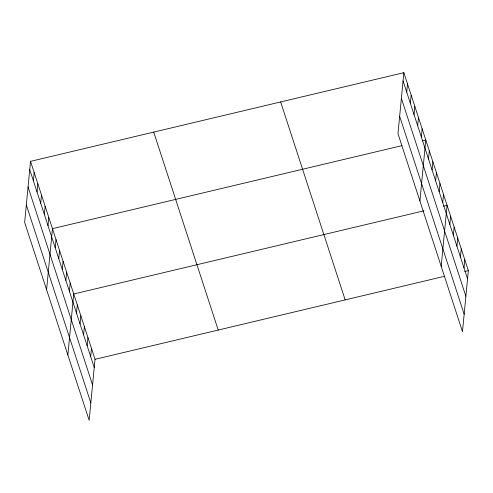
<?xml version="1.0" encoding="UTF-8"?>
<svg xmlns="http://www.w3.org/2000/svg" width="493" height="493" viewBox="0 0 493 493"><rect width="100%" height="100%" fill="white"/><g stroke="black" fill="none" stroke-linecap="round" stroke-linejoin="round"><path stroke-width="0.74" d="M30.523 161.359L24.65 222.368L89.153 420.319L95.026 359.311L30.523 161.359L403.847 72.681L468.35 270.632L462.477 331.641L397.974 133.689L403.847 72.681M33.388 180.783L34.177 172.575M37.043 191.999L37.838 183.79M40.697 203.221L41.492 195.012M44.358 214.437L45.146 206.228M48.012 225.652L48.801 217.444M46.582 289.668L52.455 228.666L402.005 145.632M55.216 247.757L56.005 239.549M58.759 258.646L59.548 250.438M62.309 269.535L63.098 261.327M65.859 280.418L66.647 272.216M69.402 291.308L70.197 283.099M67.868 354.997L73.74 293.988L424.011 210.788M76.501 313.086L77.29 304.877M80.045 323.969L80.84 315.766M83.594 334.858L84.383 326.649M87.144 345.747L87.933 337.539M90.687 356.636L91.482 348.428M406.713 92.105L407.501 83.896M410.367 103.32L411.156 95.112M414.021 114.536L414.81 106.334M417.676 125.758L418.465 117.55M421.33 136.974L422.125 128.765M419.9 200.99L425.779 139.981L422.174 140.838M428.534 159.079L429.323 150.87M432.084 169.968L432.872 161.759M435.633 180.851L436.422 172.649M439.177 191.74L439.966 183.532M442.726 202.629L443.515 194.421M441.192 266.319L447.065 205.31L443.46 206.166M449.819 224.401L450.614 216.199M453.369 235.29L454.158 227.082M456.919 246.18L457.707 237.971M460.462 257.069L461.257 248.86M464.012 267.952L464.8 259.749M95.026 359.311L444.575 276.283M464.745 271.489L468.35 270.632M403.058 80.889L467.561 278.841M401.376 98.31L465.885 296.268M399.65 116.262L464.153 314.22M280.653 101.946L345.155 299.898M153.717 132.093L218.226 330.051M29.734 169.567L94.237 367.519M28.058 186.989L92.561 384.947M26.326 204.94L90.829 402.898"/></g></svg>
